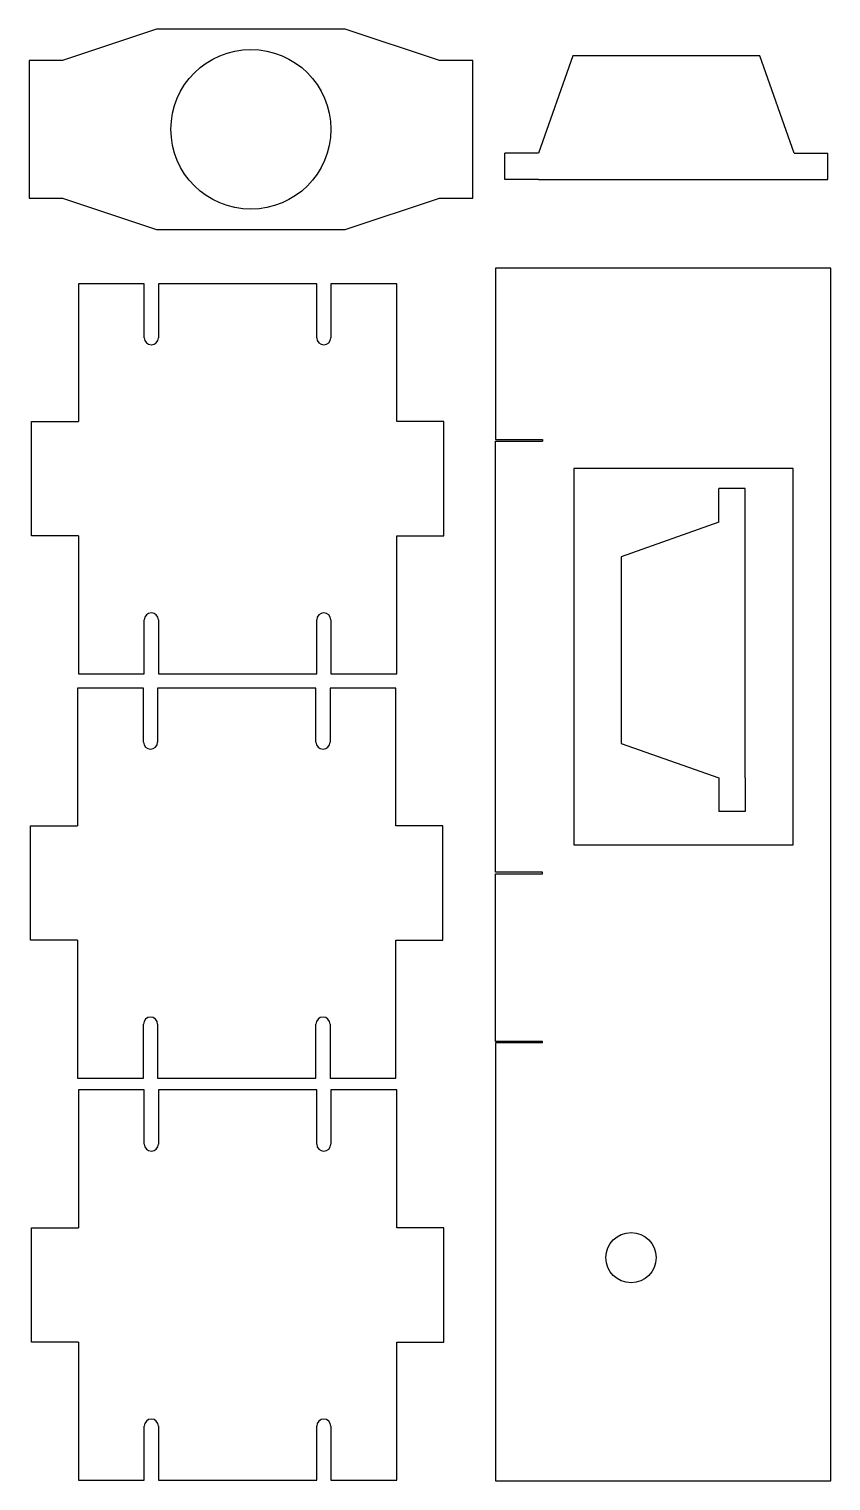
# Model space of a CAD drawing. Header units: inches. Extents: x 722 to 1234, y 938 to 1864.
import ezdxf

# ---------------------------------------------------------------- set-up
doc = ezdxf.new("R2010")
doc.units = ezdxf.units.IN
doc.header["$MEASUREMENT"] = 0

msp = doc.modelspace()

# ---------------------------------------------------------------- linework, layer by layer
for p, q in [((1025.5, 1768), (1025.5, 1784.76)), ((1047, 1784.76), (1025.5, 1784.76)), ((1210, 1784.76), (1231.5, 1784.76)), ((1231.5, 1768), (1231.5, 1784.76)), ((1047, 1768), (1025.5, 1768)), ((1210, 1768), (1231.5, 1768)), ((795.5, 1701.5), (753.5, 1701.5)), ((753.5, 1701.5), (753.5, 1613.5)), ((795.5, 1667), (795.5, 1701.5)), ((905.5, 1701.5), (804.5, 1701.5)), ((804.5, 1701.5), (804.5, 1667)), ((905.5, 1667), (905.5, 1701.5)), ((956.5, 1701.5), (914.5, 1701.5)), ((914.5, 1701.5), (914.5, 1667)), ((956.5, 1613.5), (956.5, 1701.5)), ((723.5, 1540.5), (723.5, 1613.5)), ((723.5, 1613.5), (753.5, 1613.5)), ((986.5, 1613.5), (956.5, 1613.5)), ((986.5, 1540.5), (986.5, 1613.5)), ((1178.76, 1570.75), (1162, 1570.75)), ((1162, 1549.25), (1162, 1570.75)), ((1178.76, 1549.25), (1178.76, 1570.75)), ((753.5, 1540.5), (723.5, 1540.5)), ((753.5, 1540.5), (753.5, 1452.5)), ((956.5, 1452.5), (956.5, 1540.5)), ((956.5, 1540.5), (986.5, 1540.5)), ((795.5, 1452.5), (795.5, 1487)), ((804.5, 1487), (804.5, 1452.5)), ((905.5, 1452.5), (905.5, 1487)), ((914.5, 1487), (914.5, 1452.5)), ((753.5, 1452.5), (795.5, 1452.5)), ((804.5, 1452.5), (905.5, 1452.5)), ((914.5, 1452.5), (956.5, 1452.5)), ((795, 1443.5), (753, 1443.5)), ((753, 1443.5), (753, 1355.5)), ((795, 1409), (795, 1443.5)), ((905, 1443.5), (804, 1443.5)), ((804, 1443.5), (804, 1409)), ((905, 1409), (905, 1443.5)), ((956, 1443.5), (914, 1443.5)), ((914, 1443.5), (914, 1409)), ((956, 1355.5), (956, 1443.5)), ((1162, 1386.25), (1162, 1364.75)), ((1178.76, 1386.25), (1178.76, 1364.75)), ((1178.76, 1364.75), (1162, 1364.75)), ((723, 1282.5), (723, 1355.5)), ((723, 1355.5), (753, 1355.5)), ((986, 1355.5), (956, 1355.5)), ((986, 1282.5), (986, 1355.5)), ((753, 1282.5), (723, 1282.5)), ((753, 1282.5), (753, 1194.5)), ((956, 1194.5), (956, 1282.5)), ((956, 1282.5), (986, 1282.5)), ((795, 1194.5), (795, 1229)), ((804, 1229), (804, 1194.5)), ((905, 1194.5), (905, 1229)), ((914, 1229), (914, 1194.5)), ((753, 1194.5), (795, 1194.5)), ((795.5, 1187), (753.5, 1187)), ((753.5, 1187), (753.5, 1099)), ((795.5, 1152.5), (795.5, 1187)), ((804, 1194.5), (905, 1194.5)), ((905.5, 1187), (804.5, 1187)), ((804.5, 1187), (804.5, 1152.5)), ((905.5, 1152.5), (905.5, 1187)), ((914, 1194.5), (956, 1194.5)), ((956.5, 1187), (914.5, 1187)), ((914.5, 1187), (914.5, 1152.5)), ((956.5, 1099), (956.5, 1187)), ((723.5, 1026), (723.5, 1099)), ((723.5, 1099), (753.5, 1099)), ((986.5, 1099), (956.5, 1099)), ((986.5, 1026), (986.5, 1099)), ((753.5, 1026), (723.5, 1026)), ((753.5, 1026), (753.5, 938)), ((956.5, 938), (956.5, 1026)), ((956.5, 1026), (986.5, 1026)), ((795.5, 938), (795.5, 972.5)), ((804.5, 972.5), (804.5, 938)), ((905.5, 938), (905.5, 972.5)), ((914.5, 972.5), (914.5, 938)), ((753.5, 938), (795.5, 938)), ((804.5, 938), (905.5, 938)), ((914.5, 938), (956.5, 938))]:
    msp.add_line(p, q)
for points in [[(923.74, 1864), (863.5, 1864), (803.26, 1864), (743.26, 1844), (722, 1844), (722, 1800), (722, 1756), (743.26, 1756), (803.26, 1736), (863.5, 1736), (923.74, 1736), (983.74, 1756), (1005, 1756), (1005, 1800), (1005, 1844), (983.74, 1844)], [(1209.5, 1343.5), (1209.5, 1583.5), (1069.5, 1583.5), (1069.5, 1343.5)]]:
    msp.add_lwpolyline(points, close=True)
for points in [[(1210, 1784.76), (1188.06, 1847), (1128.5, 1847), (1068.94, 1847), (1047, 1784.76)], [(1047, 1768), (1210, 1768)], [(1049.5, 1217), (1019.5, 1217), (1019.5, 942), (1019.5, 939), (1019.5, 937.5), (1021, 937.5), (1232, 937.5), (1233.5, 937.5), (1233.5, 939), (1233.5, 1710), (1233.5, 1711.5), (1232, 1711.5), (1021, 1711.5), (1019.5, 1711.5), (1019.5, 1710), (1019.5, 1602), (1049.5, 1602), (1049.5, 1601)], [(1049.5, 1325), (1049.5, 1326), (1019.5, 1326), (1019.5, 1601), (1049.5, 1601)], [(1162, 1549.25), (1099.76, 1527.31), (1099.76, 1467.75), (1099.76, 1408.19), (1162, 1386.25)], [(1178.76, 1386.25), (1178.76, 1549.25)], [(1049.5, 1217), (1049.5, 1218), (1019.5, 1218), (1019.5, 1325), (1049.5, 1325)]]:
    msp.add_lwpolyline(points)
for centre, radius in [((863.5, 1800), 51), ((1106, 1080), 16)]:
    msp.add_circle(centre, radius)
for centre, start, end in [((800, 1667), 180, 0), ((910, 1667), 180, 0), ((800, 1487), 0, 180), ((910, 1487), 0, 180), ((799.5, 1409), 180, 0), ((909.5, 1409), 180, 0), ((799.5, 1229), 0, 180), ((909.5, 1229), 0, 180), ((800, 1152.5), 180, 0), ((910, 1152.5), 180, 0), ((800, 972.5), 0, 180), ((910, 972.5), 0, 180)]:
    msp.add_arc(centre, 4.5, start, end)

doc.saveas('drawing.dxf')
